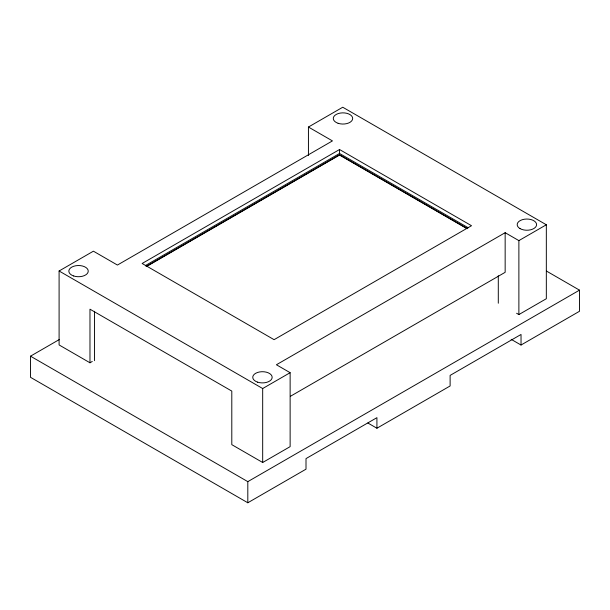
<?xml version="1.0" encoding="UTF-8"?>
<svg xmlns="http://www.w3.org/2000/svg" width="610" height="610" viewBox="0 0 610 610"><rect width="100%" height="100%" fill="white"/><g stroke="black" fill="none" stroke-linecap="round" stroke-linejoin="round"><path stroke-width="0.91" d="M92.262 361.455L89.975 362.782L59.094 344.947L59.094 270.992L93.406 251.183L117.425 265.053L332.45 140.902L308.431 127.04L308.431 155.481M308.431 127.04L342.744 107.23L546.331 224.77L546.331 298.725L518.881 314.577L516.594 313.258M339.541 149.519L142.13 263.489L274.096 339.678L471.507 225.708L339.541 149.519L339.541 153.476L145.424 265.556M146.064 266.501L339.541 154.795L467.451 228.651M146.888 266.288L339.541 155.062L466.627 228.437M367.868 423.004L376.919 428.235L376.919 417.667L306.006 458.606L306.006 469.174L247.812 502.77L30.5 377.308L30.5 356.179L59.376 339.503M546.331 224.77L518.881 240.614L505.156 232.692L276.406 364.757L290.131 372.687L290.131 446.642L262.681 462.494L231.8 444.659L231.8 391.079L89.975 309.194L89.975 362.782M59.094 270.992L262.681 388.532L290.131 372.687M290.398 396.302L505.156 272.312L505.156 232.692M30.5 356.179L247.812 481.641L579.5 290.146L579.5 311.275L521.032 345.031L511.157 339.328M376.919 428.235L450.119 385.97L450.119 375.402L521.032 334.463L521.032 345.031M546.575 271.13L579.5 290.146M339.541 153.476L468.205 227.766M518.881 240.614L518.881 314.577M498.294 275.735L498.294 303.231M262.681 388.532L262.681 462.494M247.812 481.641L247.812 502.77M94.55 311.306L94.55 360.678M520.025 228.597A9.707 5.604 0 0 0 536.259 226.089A9.707 5.604 0 0 0 524.379 219.226A9.707 5.604 0 0 0 520.025 228.597M338.123 123.304A9.707 5.604 0 0 0 352.679 118.454A9.707 5.604 0 0 0 338.123 113.605A9.707 5.604 0 0 0 338.123 123.304M73.688 275.979A9.707 5.604 0 0 0 88.244 271.122A9.707 5.604 0 0 0 73.688 266.273A9.707 5.604 0 0 0 73.688 275.979M257.603 382.157A9.707 5.604 0 0 0 272.159 377.308A9.707 5.604 0 0 0 257.603 372.451A9.707 5.604 0 0 0 257.603 382.157"/></g></svg>
